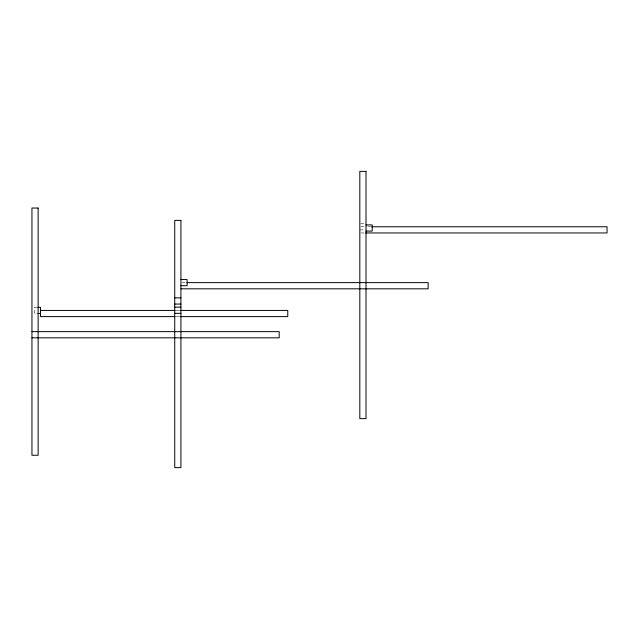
<?xml version="1.0" encoding="UTF-8"?>
<svg xmlns="http://www.w3.org/2000/svg" width="639" height="639" viewBox="0 0 639 639"><rect width="100%" height="100%" fill="white"/><g stroke="black" fill="none" stroke-linecap="round" stroke-linejoin="round"><path stroke-width="0.48" stroke-dasharray="3.19 2.4" d="M360.708 223.682L365.125 223.682M360.819 226.773L366.802 226.773M367.8 226.773L370.788 226.773M359.821 229.864L365.125 229.864M360.819 232.955L364.813 232.955M181.915 282.63L185.909 282.63M37.006 307.335L34.354 307.335L34.354 313.517L37.006 313.517M176.108 310.426L180.102 310.426M176.108 316.609L180.102 316.609"/><path stroke-width="0.96" d="M366.003 224.904L372.186 224.904L372.186 231.086L366.003 231.086M371.786 226.773L607.05 226.773L607.05 232.955L365.804 232.955M180.925 279.547L187.107 279.547L187.107 285.721L180.925 285.721M186.892 282.63L428.146 282.63L428.146 288.812L180.925 288.812M174.743 297.878L180.925 297.878M174.743 304.06L180.925 304.06M174.743 307.151L180.925 307.151M37.885 307.335L40.537 307.335L40.537 316.609L175.118 316.609M40.537 310.426L175.118 310.426M180.102 310.426L287.758 310.426L287.758 316.609L180.102 316.609M174.743 313.334L180.925 313.334M37.885 313.517L40.537 313.517M31.95 331.641L279.179 331.641L279.179 337.823L31.95 337.823M366.003 171.38L359.821 171.38L359.821 418.609L366.003 418.609L366.003 171.38M38.132 208.034L31.95 208.034L31.95 455.256L38.132 455.256L38.132 208.034M180.925 220.391L174.743 220.391L174.743 467.62L180.925 467.62L180.925 220.391"/></g></svg>
